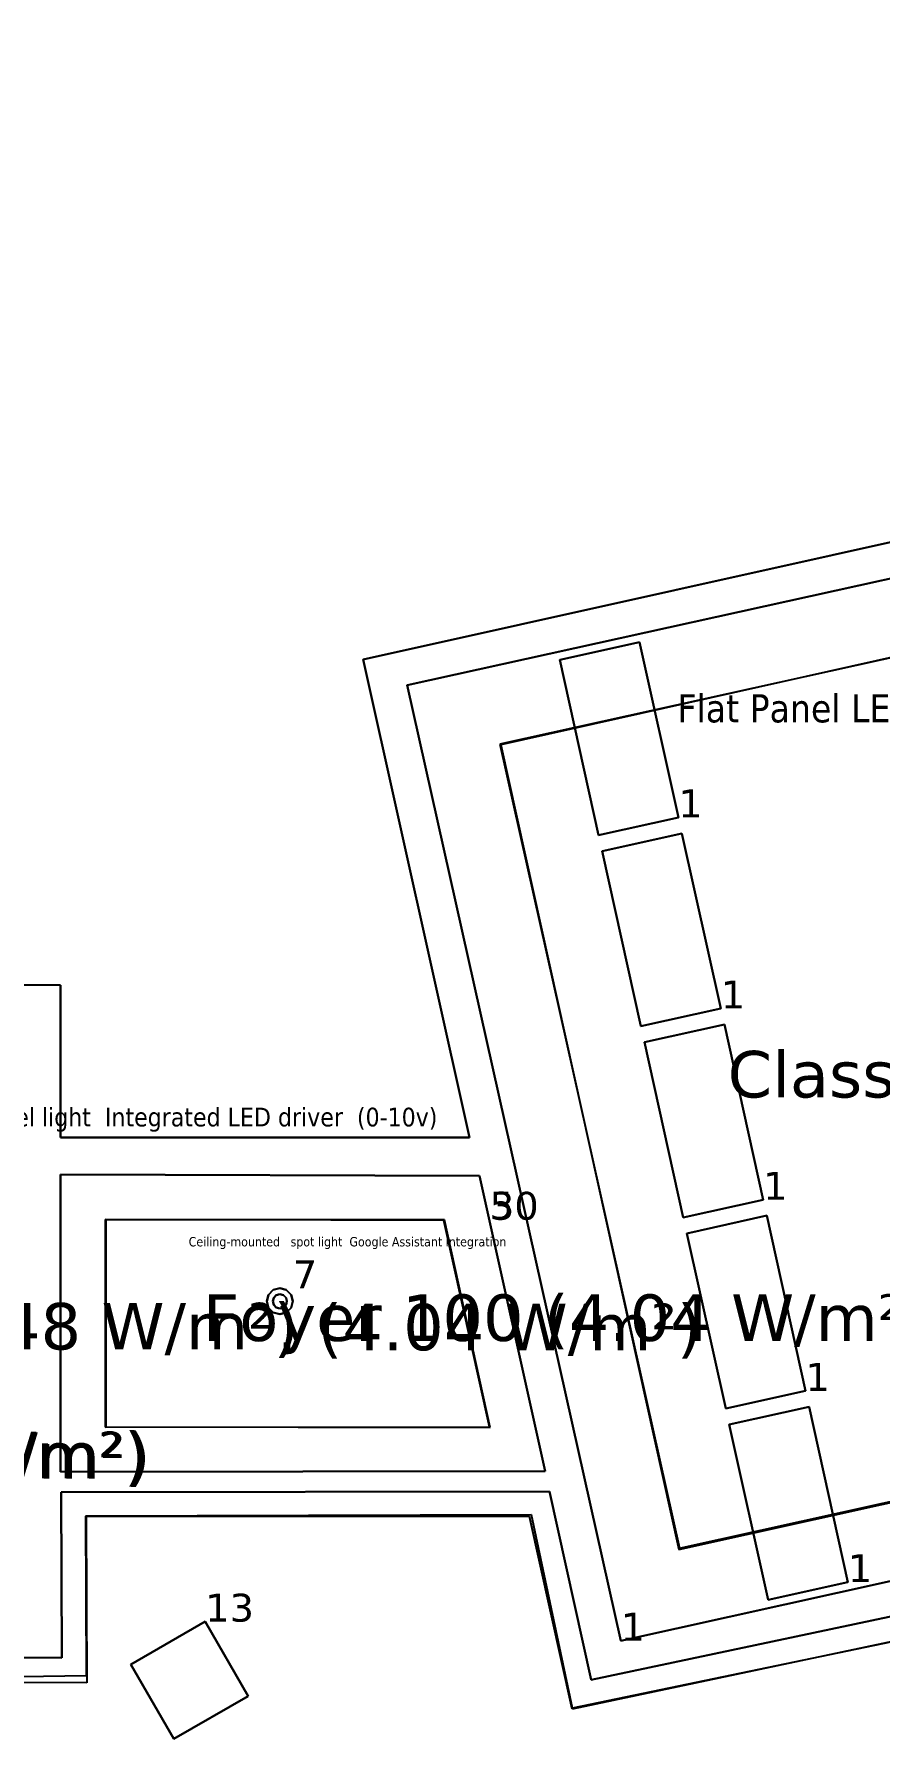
# Model space of a CAD drawing. Header units: inches. Extents: x 0 to 80, y -15 to 299.
# Drawn here: x 12.51 to 17.96, y -3.71 to 7.29 of the extents above; entities that cross this region are included whole.
import ezdxf

# ---------------------------------------------------------------- set-up
doc = ezdxf.new("R2010")
doc.units = ezdxf.units.IN
doc.header["$MEASUREMENT"] = 0
for name, color, linetype, true_color in [('DLX_BLD0_CALC', 3, 'Continuous', 0x00ff00), ('DLX_BLD0_CONT', 7, 'Continuous', 0x969696), ('DLX_BLD0_DESC', 7, 'Continuous', 0x969696), ('DLX_BLD0_LUM', 7, 'Continuous', 0xffd400), ('DLX_BLD0_LUMKEY_IDX', 7, 'Continuous', 0x969696), ('DLX_BLD0_RESKEY_IDX', 7, 'Continuous', 0x707070), ('DLX_BLD0_ROOF', 7, 'Continuous', 0x7f7f7f), ('DLX_BLD0_TXT', 7, 'Continuous', 0xaa00ff)]:
    doc.layers.add(name, color=color, linetype=linetype, true_color=true_color)
doc.styles.add('TableTextStyle', font='')
doc.styles.add('Tahoma AC-9A-79-64-AA-B0-6E-42-C4-5C-8C-13-97-E7-E2-2C', font='')
doc.styles.get('TableTextStyle').set_extended_font_data('VERDANA.TTF')
doc.styles.get('Tahoma AC-9A-79-64-AA-B0-6E-42-C4-5C-8C-13-97-E7-E2-2C').set_extended_font_data('Tahoma')

msp = doc.modelspace()

# ---------------------------------------------------------------- linework, layer by layer
at = {"layer": 'DLX_BLD0_CALC'}
for points in [[(19.448, 3.574, 0), (15.512, 2.704, 0)], [(19.44, 3.577, 0), (15.518, 2.701, 0)], [(16.292, -3.08, 0), (14.914, 3.084, 0), (14.914, 3.084, 0), (16.292, -3.08, 0), (16.292, -3.08, 0)], [(15.512, 2.704, 0), (16.671, -2.484, 0)], [(15.518, 2.701, 0), (16.668, -2.492, 0)], [(33, 0.076, 0), (15.979, -3.522, 0)], [(33.007, 0.019, 0), (15.982, -3.515, 0)], [(12.967, -0.362, 0), (12.967, -1.703, 0)], [(15.151, -0.368, 0), (12.967, -0.362, 0)], [(15.155, -0.364, 0), (12.97, -0.364, 0)], [(12.97, -0.364, 0), (12.97, -1.701, 0)], [(15.446, -1.7, 0), (15.151, -0.368, 0)], [(15.449, -1.704, 0), (15.155, -0.364, 0)], [(16.668, -2.492, 0), (20.596, -1.62, 0)], [(16.671, -2.484, 0), (20.607, -1.612, 0)], [(12.967, -1.703, 0), (15.446, -1.7, 0)], [(12.97, -1.701, 0), (15.449, -1.704, 0)], [(15.716, -2.268, 0), (12.839, -2.276, 0)], [(12.839, -2.276, 0), (12.843, -3.306, 0)], [(15.703, -2.278, 0), (12.844, -2.281, 0)], [(12.844, -2.281, 0), (12.848, -3.351, 0)], [(15.979, -3.522, 0), (15.703, -2.278, 0)], [(15.982, -3.515, 0), (15.716, -2.268, 0)], [(12.848, -3.351, 0), (10.78, -3.343, 0)], [(12.843, -3.306, 0), (10.782, -3.338, 0)]]:
    msp.add_polyline3d(points, dxfattribs=at)
at = {"layer": 'DLX_BLD0_CONT'}
for points in [[(32.765, 7.286, 0), (14.63, 3.251, 0)], [(19.827, 4.169, 0), (14.914, 3.084, 0)], [(14.63, 3.251, 0), (15.317, 0.167, 0)], [(14.914, 3.084, 0), (16.292, -3.08, 0)], [(12.679, 1.15, 0), (5.283, 1.174, 0)], [(12.679, 0.167, 0), (12.679, 1.15, 0)], [(33.161, 0.274, 0), (16.101, -3.332, 0)], [(15.317, 0.167, 0), (12.679, 0.167, 0)], [(12.679, -0.073, 0), (12.679, -1.991, 0)], [(15.382, -0.081, 0), (12.679, -0.073, 0)], [(15.804, -1.987, 0), (15.382, -0.081, 0)], [(12.679, -1.991, 0), (15.804, -1.987, 0)], [(16.292, -3.08, 0), (21.204, -1.992, 0)], [(15.832, -2.117, 0), (12.683, -2.121, 0)], [(12.683, -2.121, 0), (12.687, -3.19, 0)], [(16.101, -3.332, 0), (15.832, -2.117, 0)], [(12.687, -3.19, 0), (10.619, -3.182, 0)]]:
    msp.add_polyline3d(points, dxfattribs=at)
at = {"layer": 'DLX_BLD0_LUM'}
for points in [[(15.899, 3.249, 0), (16.414, 3.363, 0)], [(16.414, 3.363, 0), (15.899, 3.249, 0)], [(16.414, 3.363, 0), (15.899, 3.249, 0)], [(15.899, 3.249, 0), (16.414, 3.363, 0)], [(16.414, 3.363, 0), (16.414, 3.363, 0)], [(16.414, 3.363, 0), (16.664, 2.232, 0)], [(16.664, 2.232, 0), (16.414, 3.363, 0)], [(16.414, 3.363, 0), (16.414, 3.363, 0)], [(16.664, 2.232, 0), (16.414, 3.363, 0)], [(16.414, 3.363, 0), (16.664, 2.232, 0)], [(15.899, 3.249, 0), (15.899, 3.249, 0)], [(16.15, 2.118, 0), (15.899, 3.249, 0)], [(15.899, 3.249, 0), (15.899, 3.249, 0)], [(15.899, 3.249, 0), (16.15, 2.118, 0)], [(15.899, 3.249, 0), (16.15, 2.118, 0)], [(16.15, 2.118, 0), (15.899, 3.249, 0)], [(16.664, 2.232, 0), (16.15, 2.118, 0)], [(16.15, 2.118, 0), (16.664, 2.232, 0)], [(16.15, 2.118, 0), (16.664, 2.232, 0)], [(16.664, 2.232, 0), (16.15, 2.118, 0)], [(16.664, 2.232, 0), (16.664, 2.232, 0)], [(16.664, 2.232, 0), (16.664, 2.232, 0)], [(16.15, 2.118, 0), (16.15, 2.118, 0)], [(16.15, 2.118, 0), (16.15, 2.118, 0)], [(16.172, 2.015, 0), (16.687, 2.129, 0)], [(16.687, 2.129, 0), (16.172, 2.015, 0)], [(16.687, 2.129, 0), (16.172, 2.015, 0)], [(16.172, 2.015, 0), (16.687, 2.129, 0)], [(16.687, 2.129, 0), (16.687, 2.129, 0)], [(16.687, 2.129, 0), (16.938, 0.999, 0)], [(16.938, 0.999, 0), (16.687, 2.129, 0)], [(16.687, 2.129, 0), (16.687, 2.129, 0)], [(16.938, 0.999, 0), (16.687, 2.129, 0)], [(16.687, 2.129, 0), (16.938, 0.999, 0)], [(16.172, 2.015, 0), (16.172, 2.015, 0)], [(16.423, 0.885, 0), (16.172, 2.015, 0)], [(16.172, 2.015, 0), (16.172, 2.015, 0)], [(16.172, 2.015, 0), (16.423, 0.885, 0)], [(16.172, 2.015, 0), (16.423, 0.885, 0)], [(16.423, 0.885, 0), (16.172, 2.015, 0)], [(16.938, 0.999, 0), (16.423, 0.885, 0)], [(16.423, 0.885, 0), (16.938, 0.999, 0)], [(16.423, 0.885, 0), (16.938, 0.999, 0)], [(16.938, 0.999, 0), (16.423, 0.885, 0)], [(16.938, 0.999, 0), (16.938, 0.999, 0)], [(16.938, 0.999, 0), (16.938, 0.999, 0)], [(16.423, 0.885, 0), (16.423, 0.885, 0)], [(16.423, 0.885, 0), (16.423, 0.885, 0)], [(16.446, 0.782, 0), (16.961, 0.896, 0)], [(16.961, 0.896, 0), (16.446, 0.782, 0)], [(16.961, 0.896, 0), (16.446, 0.782, 0)], [(16.446, 0.782, 0), (16.961, 0.896, 0)], [(16.961, 0.896, 0), (16.961, 0.896, 0)], [(16.961, 0.896, 0), (17.211, -0.235, 0)], [(17.211, -0.235, 0), (16.961, 0.896, 0)], [(16.961, 0.896, 0), (16.961, 0.896, 0)], [(17.211, -0.235, 0), (16.961, 0.896, 0)], [(16.961, 0.896, 0), (17.211, -0.235, 0)], [(16.446, 0.782, 0), (16.446, 0.782, 0)], [(16.696, -0.349, 0), (16.446, 0.782, 0)], [(16.446, 0.782, 0), (16.446, 0.782, 0)], [(16.446, 0.782, 0), (16.696, -0.349, 0)], [(16.446, 0.782, 0), (16.696, -0.349, 0)], [(16.696, -0.349, 0), (16.446, 0.782, 0)], [(17.211, -0.235, 0), (16.696, -0.349, 0)], [(16.696, -0.349, 0), (17.211, -0.235, 0)], [(16.696, -0.349, 0), (17.211, -0.235, 0)], [(17.211, -0.235, 0), (16.696, -0.349, 0)], [(17.211, -0.235, 0), (17.211, -0.235, 0)], [(17.211, -0.235, 0), (17.211, -0.235, 0)], [(16.696, -0.349, 0), (16.696, -0.349, 0)], [(16.696, -0.349, 0), (16.696, -0.349, 0)], [(16.719, -0.452, 0), (17.234, -0.337, 0)], [(17.234, -0.337, 0), (16.719, -0.452, 0)], [(17.234, -0.337, 0), (16.719, -0.452, 0)], [(16.719, -0.452, 0), (17.234, -0.337, 0)], [(17.234, -0.337, 0), (17.234, -0.337, 0)], [(17.234, -0.337, 0), (17.484, -1.468, 0)], [(17.484, -1.468, 0), (17.234, -0.337, 0)], [(17.234, -0.337, 0), (17.234, -0.337, 0)], [(17.484, -1.468, 0), (17.234, -0.337, 0)], [(17.234, -0.337, 0), (17.484, -1.468, 0)], [(16.719, -0.452, 0), (16.719, -0.452, 0)], [(16.97, -1.582, 0), (16.719, -0.452, 0)], [(16.719, -0.452, 0), (16.719, -0.452, 0)], [(16.719, -0.452, 0), (16.97, -1.582, 0)], [(16.719, -0.452, 0), (16.97, -1.582, 0)], [(16.97, -1.582, 0), (16.719, -0.452, 0)], [(14.021, -0.848, 0), (14.009, -0.89, 0)], [(14.009, -0.89, 0), (14.021, -0.848, 0)], [(14.009, -0.89, 0), (14.021, -0.848, 0)], [(14.021, -0.848, 0), (14.009, -0.89, 0)], [(14.051, -0.817, 0), (14.021, -0.848, 0)], [(14.021, -0.848, 0), (14.051, -0.817, 0)], [(14.021, -0.848, 0), (14.051, -0.817, 0)], [(14.051, -0.817, 0), (14.021, -0.848, 0)], [(14.021, -0.848, 0), (14.021, -0.848, 0)], [(14.021, -0.848, 0), (14.021, -0.848, 0)], [(14.054, -0.867, 0), (14.047, -0.89, 0)], [(14.047, -0.89, 0), (14.054, -0.867, 0)], [(14.093, -0.806, 0), (14.051, -0.817, 0)], [(14.051, -0.817, 0), (14.093, -0.806, 0)], [(14.051, -0.817, 0), (14.093, -0.806, 0)], [(14.093, -0.806, 0), (14.051, -0.817, 0)], [(14.051, -0.817, 0), (14.051, -0.817, 0)], [(14.051, -0.817, 0), (14.051, -0.817, 0)], [(14.07, -0.85, 0), (14.054, -0.867, 0)], [(14.054, -0.867, 0), (14.07, -0.85, 0)], [(14.093, -0.844, 0), (14.07, -0.85, 0)], [(14.07, -0.85, 0), (14.093, -0.844, 0)], [(14.135, -0.817, 0), (14.093, -0.806, 0)], [(14.093, -0.806, 0), (14.093, -0.806, 0)], [(14.093, -0.806, 0), (14.135, -0.817, 0)], [(14.093, -0.806, 0), (14.093, -0.806, 0)], [(14.093, -0.806, 0), (14.135, -0.817, 0)], [(14.135, -0.817, 0), (14.093, -0.806, 0)], [(14.116, -0.85, 0), (14.093, -0.844, 0)], [(14.093, -0.844, 0), (14.116, -0.85, 0)], [(14.133, -0.867, 0), (14.116, -0.85, 0)], [(14.116, -0.85, 0), (14.133, -0.867, 0)], [(14.139, -0.89, 0), (14.133, -0.867, 0)], [(14.133, -0.867, 0), (14.139, -0.89, 0)], [(14.166, -0.848, 0), (14.135, -0.817, 0)], [(14.135, -0.817, 0), (14.135, -0.817, 0)], [(14.135, -0.817, 0), (14.166, -0.848, 0)], [(14.135, -0.817, 0), (14.135, -0.817, 0)], [(14.135, -0.817, 0), (14.166, -0.848, 0)], [(14.166, -0.848, 0), (14.135, -0.817, 0)], [(14.177, -0.89, 0), (14.166, -0.848, 0)], [(14.166, -0.848, 0), (14.166, -0.848, 0)], [(14.166, -0.848, 0), (14.177, -0.89, 0)], [(14.166, -0.848, 0), (14.166, -0.848, 0)], [(14.166, -0.848, 0), (14.177, -0.89, 0)], [(14.177, -0.89, 0), (14.166, -0.848, 0)], [(14.009, -0.89, 0), (14.009, -0.89, 0)], [(14.009, -0.89, 0), (14.021, -0.932, 0)], [(14.021, -0.932, 0), (14.009, -0.89, 0)], [(14.009, -0.89, 0), (14.009, -0.89, 0)], [(14.021, -0.932, 0), (14.009, -0.89, 0)], [(14.009, -0.89, 0), (14.021, -0.932, 0)], [(14.021, -0.932, 0), (14.021, -0.932, 0)], [(14.021, -0.932, 0), (14.051, -0.963, 0)], [(14.051, -0.963, 0), (14.021, -0.932, 0)], [(14.021, -0.932, 0), (14.021, -0.932, 0)], [(14.051, -0.963, 0), (14.021, -0.932, 0)], [(14.021, -0.932, 0), (14.051, -0.963, 0)], [(14.047, -0.89, 0), (14.054, -0.913, 0)], [(14.054, -0.913, 0), (14.047, -0.89, 0)], [(14.051, -0.963, 0), (14.051, -0.963, 0)], [(14.051, -0.963, 0), (14.093, -0.974, 0)], [(14.093, -0.974, 0), (14.051, -0.963, 0)], [(14.051, -0.963, 0), (14.051, -0.963, 0)], [(14.093, -0.974, 0), (14.051, -0.963, 0)], [(14.051, -0.963, 0), (14.093, -0.974, 0)], [(14.054, -0.913, 0), (14.07, -0.93, 0)], [(14.07, -0.93, 0), (14.054, -0.913, 0)], [(14.07, -0.93, 0), (14.093, -0.936, 0)], [(14.093, -0.936, 0), (14.07, -0.93, 0)], [(14.093, -0.936, 0), (14.116, -0.93, 0)], [(14.116, -0.93, 0), (14.093, -0.936, 0)], [(14.093, -0.974, 0), (14.135, -0.963, 0)], [(14.135, -0.963, 0), (14.093, -0.974, 0)], [(14.135, -0.963, 0), (14.093, -0.974, 0)], [(14.093, -0.974, 0), (14.135, -0.963, 0)], [(14.093, -0.974, 0), (14.093, -0.974, 0)], [(14.093, -0.974, 0), (14.093, -0.974, 0)], [(14.116, -0.93, 0), (14.133, -0.913, 0)], [(14.133, -0.913, 0), (14.116, -0.93, 0)], [(14.133, -0.913, 0), (14.139, -0.89, 0)], [(14.139, -0.89, 0), (14.133, -0.913, 0)], [(14.135, -0.963, 0), (14.166, -0.932, 0)], [(14.166, -0.932, 0), (14.135, -0.963, 0)], [(14.166, -0.932, 0), (14.135, -0.963, 0)], [(14.135, -0.963, 0), (14.166, -0.932, 0)], [(14.135, -0.963, 0), (14.135, -0.963, 0)], [(14.135, -0.963, 0), (14.135, -0.963, 0)], [(14.166, -0.932, 0), (14.177, -0.89, 0)], [(14.177, -0.89, 0), (14.166, -0.932, 0)], [(14.177, -0.89, 0), (14.166, -0.932, 0)], [(14.166, -0.932, 0), (14.177, -0.89, 0)], [(14.166, -0.932, 0), (14.166, -0.932, 0)], [(14.166, -0.932, 0), (14.166, -0.932, 0)], [(14.177, -0.89, 0), (14.177, -0.89, 0)], [(14.177, -0.89, 0), (14.177, -0.89, 0)], [(17.484, -1.468, 0), (16.97, -1.582, 0)], [(16.97, -1.582, 0), (17.484, -1.468, 0)], [(16.97, -1.582, 0), (17.484, -1.468, 0)], [(17.484, -1.468, 0), (16.97, -1.582, 0)], [(17.484, -1.468, 0), (17.484, -1.468, 0)], [(17.484, -1.468, 0), (17.484, -1.468, 0)], [(16.97, -1.582, 0), (16.97, -1.582, 0)], [(16.97, -1.582, 0), (16.97, -1.582, 0)], [(16.992, -1.685, 0), (17.507, -1.571, 0)], [(17.507, -1.571, 0), (16.992, -1.685, 0)], [(17.507, -1.571, 0), (16.992, -1.685, 0)], [(16.992, -1.685, 0), (17.507, -1.571, 0)], [(17.507, -1.571, 0), (17.507, -1.571, 0)], [(17.507, -1.571, 0), (17.758, -2.702, 0)], [(17.758, -2.702, 0), (17.507, -1.571, 0)], [(17.507, -1.571, 0), (17.507, -1.571, 0)], [(17.758, -2.702, 0), (17.507, -1.571, 0)], [(17.507, -1.571, 0), (17.758, -2.702, 0)], [(16.992, -1.685, 0), (16.992, -1.685, 0)], [(17.243, -2.816, 0), (16.992, -1.685, 0)], [(16.992, -1.685, 0), (16.992, -1.685, 0)], [(16.992, -1.685, 0), (17.243, -2.816, 0)], [(16.992, -1.685, 0), (17.243, -2.816, 0)], [(17.243, -2.816, 0), (16.992, -1.685, 0)], [(17.758, -2.702, 0), (17.243, -2.816, 0)], [(17.243, -2.816, 0), (17.758, -2.702, 0)], [(17.243, -2.816, 0), (17.758, -2.702, 0)], [(17.758, -2.702, 0), (17.243, -2.816, 0)], [(17.758, -2.702, 0), (17.758, -2.702, 0)], [(17.758, -2.702, 0), (17.758, -2.702, 0)], [(17.243, -2.816, 0), (17.243, -2.816, 0)], [(17.243, -2.816, 0), (17.243, -2.816, 0)], [(13.132, -3.234, 0), (13.612, -2.957, 0)], [(13.612, -2.957, 0), (13.132, -3.234, 0)], [(13.612, -2.957, 0), (13.132, -3.234, 0)], [(13.132, -3.234, 0), (13.612, -2.957, 0)], [(13.612, -2.957, 0), (13.889, -3.437, 0)], [(13.889, -3.437, 0), (13.612, -2.957, 0)], [(13.612, -2.957, 0), (13.612, -2.957, 0)], [(13.612, -2.957, 0), (13.612, -2.957, 0)], [(13.889, -3.437, 0), (13.612, -2.957, 0)], [(13.612, -2.957, 0), (13.889, -3.437, 0)], [(13.409, -3.714, 0), (13.132, -3.234, 0)], [(13.132, -3.234, 0), (13.132, -3.234, 0)], [(13.132, -3.234, 0), (13.409, -3.714, 0)], [(13.132, -3.234, 0), (13.132, -3.234, 0)], [(13.132, -3.234, 0), (13.409, -3.714, 0)], [(13.409, -3.714, 0), (13.132, -3.234, 0)], [(13.889, -3.437, 0), (13.409, -3.714, 0)], [(13.409, -3.714, 0), (13.889, -3.437, 0)], [(13.409, -3.714, 0), (13.889, -3.437, 0)], [(13.889, -3.437, 0), (13.409, -3.714, 0)], [(13.889, -3.437, 0), (13.889, -3.437, 0)], [(13.889, -3.437, 0), (13.889, -3.437, 0)], [(13.409, -3.714, 0), (13.409, -3.714, 0)], [(13.409, -3.714, 0), (13.409, -3.714, 0)]]:
    msp.add_polyline3d(points, dxfattribs=at)
at = {"layer": 'DLX_BLD0_ROOF'}
for points in [[(32.765, 7.286, 0), (14.63, 3.251, 0)], [(14.63, 3.251, 0), (32.765, 7.286, 0)], [(14.63, 3.251, 0), (32.765, 7.286, 0)], [(32.765, 7.286, 0), (14.63, 3.251, 0)], [(19.827, 4.169, 0), (14.914, 3.084, 0)], [(14.914, 3.084, 0), (19.827, 4.169, 0)], [(14.63, 3.251, 0), (14.63, 3.251, 0)], [(14.63, 3.251, 0), (15.317, 0.167, 0)], [(15.317, 0.167, 0), (14.63, 3.251, 0)], [(14.63, 3.251, 0), (14.63, 3.251, 0)], [(15.317, 0.167, 0), (14.63, 3.251, 0)], [(14.63, 3.251, 0), (15.317, 0.167, 0)], [(14.914, 3.084, 0), (16.292, -3.08, 0)], [(16.292, -3.08, 0), (14.914, 3.084, 0)], [(12.679, 1.15, 0), (5.283, 1.174, 0)], [(5.283, 1.174, 0), (12.679, 1.15, 0)], [(5.283, 1.174, 0), (12.679, 1.15, 0)], [(12.679, 1.15, 0), (5.283, 1.174, 0)], [(12.679, 0.167, 0), (12.679, 1.15, 0)], [(12.679, 1.15, 0), (12.679, 1.15, 0)], [(12.679, 1.15, 0), (12.679, 0.167, 0)], [(12.679, 1.15, 0), (12.679, 1.15, 0)], [(12.679, 1.15, 0), (12.679, 0.167, 0)], [(12.679, 0.167, 0), (12.679, 1.15, 0)], [(33.161, 0.274, 0), (16.101, -3.332, 0)], [(16.101, -3.332, 0), (33.161, 0.274, 0)], [(15.317, 0.167, 0), (12.679, 0.167, 0)], [(12.679, 0.167, 0), (12.679, 0.167, 0)], [(12.679, 0.167, 0), (15.317, 0.167, 0)], [(12.679, 0.167, 0), (12.679, 0.167, 0)], [(12.679, 0.167, 0), (15.317, 0.167, 0)], [(15.317, 0.167, 0), (12.679, 0.167, 0)], [(15.317, 0.167, 0), (15.317, 0.167, 0)], [(15.317, 0.167, 0), (15.317, 0.167, 0)], [(15.382, -0.081, 0), (12.679, -0.073, 0)], [(12.679, -0.073, 0), (12.679, -1.991, 0)], [(12.679, -1.991, 0), (12.679, -0.073, 0)], [(12.679, -0.073, 0), (15.382, -0.081, 0)], [(15.804, -1.987, 0), (15.382, -0.081, 0)], [(15.382, -0.081, 0), (15.804, -1.987, 0)], [(12.679, -1.991, 0), (15.804, -1.987, 0)], [(15.804, -1.987, 0), (12.679, -1.991, 0)], [(16.292, -3.08, 0), (21.204, -1.992, 0)], [(21.204, -1.992, 0), (16.292, -3.08, 0)], [(15.832, -2.117, 0), (12.683, -2.121, 0)], [(12.683, -2.121, 0), (15.832, -2.117, 0)], [(12.683, -2.121, 0), (12.687, -3.19, 0)], [(12.687, -3.19, 0), (12.683, -2.121, 0)], [(16.101, -3.332, 0), (15.832, -2.117, 0)], [(15.832, -2.117, 0), (16.101, -3.332, 0)], [(12.687, -3.19, 0), (10.619, -3.182, 0)], [(10.619, -3.182, 0), (12.687, -3.19, 0)]]:
    msp.add_polyline3d(points, dxfattribs=at)

# ---------------------------------------------------------------- texts
at = {"layer": 'DLX_BLD0_DESC', "style": 'TableTextStyle'}
for s, p in [('Classroom 101 (9.35 W/m²)', (16.982, 0.425)), ('Foyer 100 (4.04 W/m²)', (13.595, -1.146)), ('. (5.48 W/m²)', (11.473, -1.201)), ('. (4.04 W/m²)', (14.074, -1.206)), ('Exhibit Gallery 122 (12.84 W/m²)', (6.448, -2.032)), ('Exhibit Gallery 122 (12.91 W/m²)', (6.458, -2.035))]:
    msp.add_text(s, height=0.3, dxfattribs=at).set_placement(p)
at = {"layer": 'DLX_BLD0_LUMKEY_IDX', "style": 'TableTextStyle'}
for s, p in [('1', (16.664, 2.232)), ('1', (16.938, 0.999)), ('1', (17.211, -0.235)), ('7', (14.177, -0.806)), ('1', (17.484, -1.468)), ('1', (17.758, -2.702)), ('13', (13.612, -2.957))]:
    msp.add_text(s, height=0.18, dxfattribs=at).set_placement(p)
at = {"layer": 'DLX_BLD0_RESKEY_IDX', "style": 'TableTextStyle'}
for s, p in [('5', (15.446, -0.362)), ('30', (15.449, -0.364)), ('1', (16.292, -3.08))]:
    msp.add_text(s, height=0.18, dxfattribs=at).set_placement(p)
at = {"layer": 'DLX_BLD0_TXT', "style": 'Tahoma AC-9A-79-64-AA-B0-6E-42-C4-5C-8C-13-97-E7-E2-2C'}
for s, height, p in [('Flat Panel LED.^M^JRecessed mounting^M^J0-10 V^M^J', 0.1812, (16.659, 2.845)), ('recessed LED panel light^M^JIntegrated LED driver^M^J(0-10v)^M^J^M^J', 0.1208, (11.109, 0.238)), ('Ceiling-mounted ^M^Jspot light^M^JGoogle Assistant integration^M^J', 0.0604, (13.505, -0.536))]:
    msp.add_text(s, height=height, dxfattribs=at).set_placement(p)

doc.saveas('drawing.dxf')
